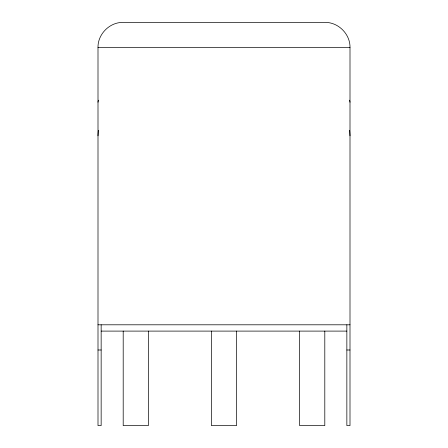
<?xml version="1.0" encoding="UTF-8"?>
<svg xmlns="http://www.w3.org/2000/svg" width="448" height="448" viewBox="0 0 448 448"><rect width="100%" height="100%" fill="white"/><g stroke="black" fill="none" stroke-linecap="round" stroke-linejoin="round"><path stroke-width="0.67" d="M101.153 324.8L101.153 425.6L98 425.6L98 47.6C97.653 34.138 109.738 22.053 123.2 22.4L324.8 22.4C338.262 22.053 350.347 34.138 350 47.6L350 425.6L346.853 425.6L346.853 324.8M98 135.8L98.347 130.278M98 102.2L98.381 100.184M98 47.6L350 47.6M98 324.8L350 324.8M101.153 331.1L346.853 331.1M98 350L101.153 350M346.853 350L350 350M349.625 100.184L350 102.2M349.653 130.278L350 135.8M324.8 331.1L324.8 425.6L299.6 425.6L299.6 331.1M236.6 331.1L236.6 425.6L211.4 425.6L211.4 331.1M148.4 331.1L148.4 425.6L123.2 425.6L123.2 331.1"/></g></svg>
